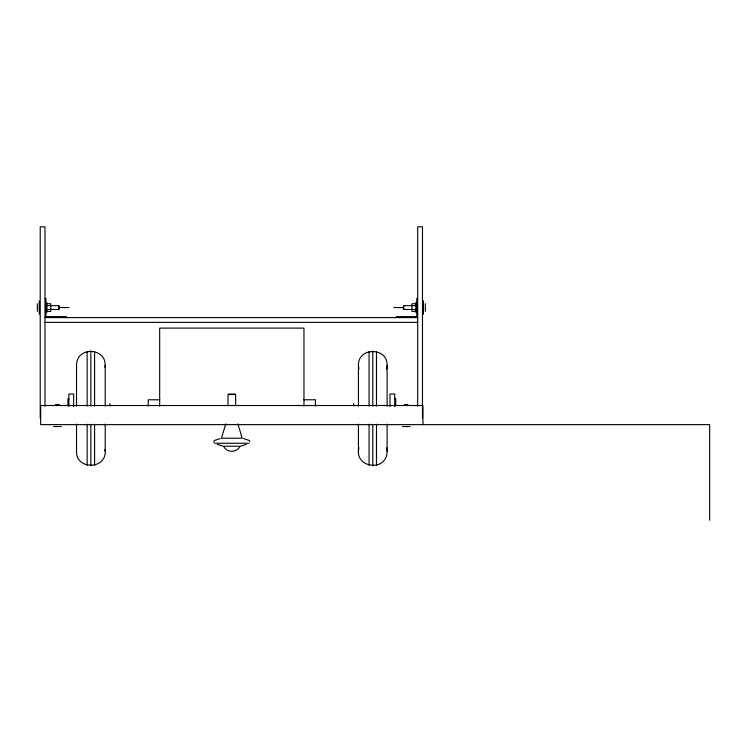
<?xml version="1.0" encoding="UTF-8"?>
<svg xmlns="http://www.w3.org/2000/svg" width="747" height="747" viewBox="0 0 747 747"><rect width="100%" height="100%" fill="white"/><g stroke="black" fill="none" stroke-linecap="round" stroke-linejoin="round"><path stroke-width="1.12" d="M104.954 367.235C107.913 347.588 76.39 345.525 76.53 365.376L76.53 406.153M105.206 424.119L105.206 451.384C105.897 469.798 75.839 469.798 76.53 451.384L76.53 424.119M358.448 406.153L358.448 365.376C357.748 346.963 387.814 346.963 387.114 365.376L387.114 406.153M387.114 424.119L387.114 451.384C386.974 472.534 353.602 468.136 358.933 447.677M386.629 369.083L387.114 365.376M225.771 423.866L221.448 438.2L242.196 438.2L237.873 423.866M239.666 446.986C236.388 452.729 227.265 452.729 223.988 446.986M246.305 444.418L240.637 446.118M220.188 438.536L214.352 440.534L213.782 442.42M44.997 298.483L45.95 298.483L45.95 316.635L66.502 316.635L66.502 317.596M417.694 298.483L416.742 298.483L416.742 316.635L396.199 316.635L396.199 317.596M46.902 303.73L50.731 303.73L50.731 311.378L46.902 311.378M415.79 303.73L411.961 303.73L411.961 311.378L415.79 311.378M46.902 305.644L58.854 305.644L58.854 309.463L46.902 309.463M415.79 305.644L403.838 305.644L403.838 309.463L415.79 309.463M59.33 307.559L68.883 307.559M393.809 307.559L403.361 307.559M44.997 317.596L417.694 317.596M44.997 322.377L417.694 322.377M228.489 394.042L235.165 394.042M68.883 398.823L67.93 398.823L67.93 405.677M394.761 398.823L395.723 398.823L395.723 405.677M159.793 399.776L148.205 399.776L148.205 406.153M303.861 399.776L315.449 399.776L315.449 406.153M55.988 404.557L58.845 404.557M404.799 404.557L407.657 404.557M55.511 405.033L59.33 405.033M404.323 405.033L408.142 405.033M53.597 426.537L61.245 426.537M402.409 426.537L410.056 426.537M214.622 443.26L249.031 443.26M223.652 446.23L239.992 446.23M223.017 446.118L217.349 444.418M243.466 438.536L249.031 440.394L249.956 441.524M386.629 447.677L387.114 451.384M358.448 365.376L358.933 369.083M104.954 449.526L105.206 451.384M709.65 520.192L709.65 424.623L40.693 424.623L40.693 405.518L422.951 405.518L422.951 424.623M425.342 303.73L425.342 311.378M423.437 300.864L423.437 314.244M422.475 417.937L422.475 226.808L417.694 226.808L417.694 406.284M415.79 302.778L415.79 312.33M403.361 306.13L403.361 308.987M394.761 406.564L394.761 394.042L389.981 394.042L389.981 406.564M376.497 351.529L376.497 406.116M376.497 424.24L376.497 465.232M372.781 351.043L372.781 406.097M372.781 424.371L372.781 465.717M369.074 351.529L369.074 406.116M369.074 424.24L369.074 465.232M358.448 424.119L358.448 451.384M353.667 403.604L353.667 405.808M303.973 406.275L303.973 328.11L159.671 328.11L159.671 406.275M235.65 405.677L235.65 394.528L228.003 394.528L228.003 405.677M109.977 403.604L109.977 405.808M105.206 365.376L105.206 406.153M94.58 351.529L94.58 406.116M94.58 424.24L94.58 465.232M90.863 351.043L90.863 406.097M90.863 424.371L90.863 465.717M87.156 351.529L87.156 406.116M87.156 424.24L87.156 465.232M73.664 406.564L73.664 394.042L68.883 394.042L68.883 406.564M59.33 306.13L59.33 308.987M46.902 302.778L46.902 312.33M44.997 406.284L44.997 226.808L40.217 226.808L40.217 417.937M39.264 300.864L39.264 314.244M37.35 303.73L37.35 311.378"/></g></svg>
